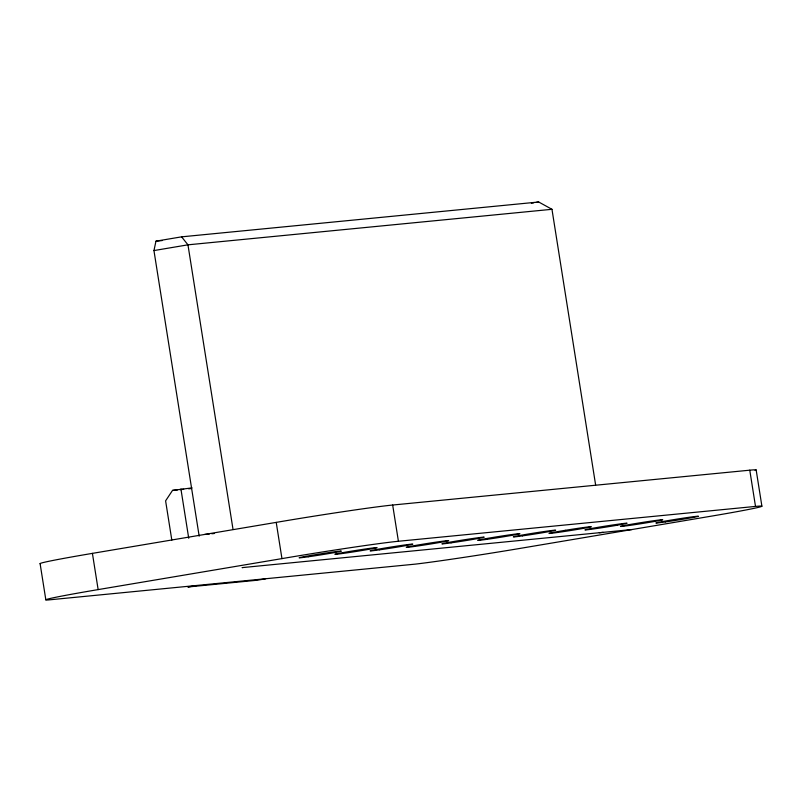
<?xml version="1.0" encoding="UTF-8"?>
<svg xmlns="http://www.w3.org/2000/svg" width="802" height="802" viewBox="0 0 802 802"><rect width="100%" height="100%" fill="white"/><g stroke="black" fill="none" stroke-linecap="round" stroke-linejoin="round"><path stroke-width="1.2" d="M199.177 536.147L153.944 250.565L155.969 241.161L181.603 236.841L538.693 201.994L551.966 209.302L595.625 484.999M192.069 487.887L172.54 490.383L165.603 500.849L171.818 540.097M599.315 532.759L603.134 532.348M153.944 250.565L187.959 244.831L551.966 209.302M531.375 203.227L533.811 202.816M536.257 202.405L538.693 201.994M40.351 563.736A85.614 2.095 -9 0 1 92.41 553.37L276.219 522.383A85.614 2.095 -9 0 1 392.669 505.029L749.77 470.183A85.614 2.095 -9 0 1 755.103 470.483M755.504 506.413A85.614 2.095 -9 0 1 709.59 516.448L519.746 548.458A85.614 2.095 -9 0 1 415.336 564.127L48.15 599.966A85.614 2.095 -9 0 1 98.145 589.6L281.953 558.613A85.614 2.095 -9 0 1 398.414 541.26L755.504 506.413L749.77 470.183M242.575 567.535L242.074 567.626L631.926 529.541M196.219 585.58L187.848 586.994L257.231 580.227L265.602 578.813M155.969 241.161L162.194 240.56M172.54 490.383L177.503 489.902M179.979 489.661L183.698 489.29M188.65 488.809L191.127 488.568M204.65 534.453L209.432 533.982M211.828 533.751L214.224 533.52M181.603 236.841L187.959 244.831L232.991 529.17M756.166 469.982L761.9 506.212M392.669 505.029L398.414 541.26M276.219 522.383L281.953 558.613M180.921 488.969L188.731 538.262M92.41 553.37L98.145 589.6M40.1 563.606L45.834 599.836M616.938 525.27L613.981 525.781A21.403 0.521 -9 0 1 592.167 529.14L589.821 529.45A21.403 0.521 -9 0 1 597.851 527.355L601.009 526.824A21.403 0.521 -9 0 1 616.989 524.358L619.665 523.987A21.403 0.521 -9 0 1 616.938 525.27M565.3 530.312L562.142 530.834A21.403 0.521 -9 0 0 552.167 533.18L554.112 532.939A21.403 0.521 -9 0 0 579.776 529.009A21.403 0.521 -9 0 0 590.773 526.673L589.751 526.754A21.403 0.521 -9 0 0 565.3 530.312M375.496 547.666L373.993 547.826A21.403 0.521 -9 0 0 347.888 551.746A21.403 0.521 -9 0 0 335.386 554.332L336.409 554.252A21.403 0.521 -9 0 0 364.018 550.172A21.403 0.521 -9 0 0 375.496 547.666M446.914 540.688L445.411 540.859A21.403 0.521 -9 0 0 419.306 544.779A21.403 0.521 -9 0 0 406.804 547.365L407.827 547.285A21.403 0.521 -9 0 0 435.436 543.205A21.403 0.521 -9 0 0 446.914 540.688M623.585 526.212L622.081 526.373A21.403 0.521 -9 0 1 633.56 523.866A21.403 0.521 -9 0 1 661.169 519.786L662.191 519.706A21.403 0.521 -9 0 1 649.69 522.292A21.403 0.521 -9 0 1 623.585 526.212M522.503 535.866A21.403 0.521 -9 0 0 555.575 530.242A21.403 0.521 -9 0 0 525.42 534.493A21.403 0.521 -9 0 0 522.503 535.866M486.794 539.355A21.403 0.521 -9 0 0 519.866 533.721A21.403 0.521 -9 0 0 489.711 537.982A21.403 0.521 -9 0 0 486.794 539.355M451.085 542.834A21.403 0.521 -9 0 0 484.157 537.21A21.403 0.521 -9 0 0 454.002 541.46A21.403 0.521 -9 0 0 451.085 542.834M308.239 556.778A21.403 0.521 -9 0 0 341.311 551.154A21.403 0.521 -9 0 0 311.166 555.405A21.403 0.521 -9 0 0 308.239 556.778M665.339 521.932A21.403 0.521 -9 0 0 698.412 516.298A21.403 0.521 -9 0 0 668.266 520.548A21.403 0.521 -9 0 0 665.339 521.932M379.667 549.811A21.403 0.521 -9 0 0 412.729 544.177A21.403 0.521 -9 0 0 382.584 548.428A21.403 0.521 -9 0 0 379.667 549.811"/></g></svg>
